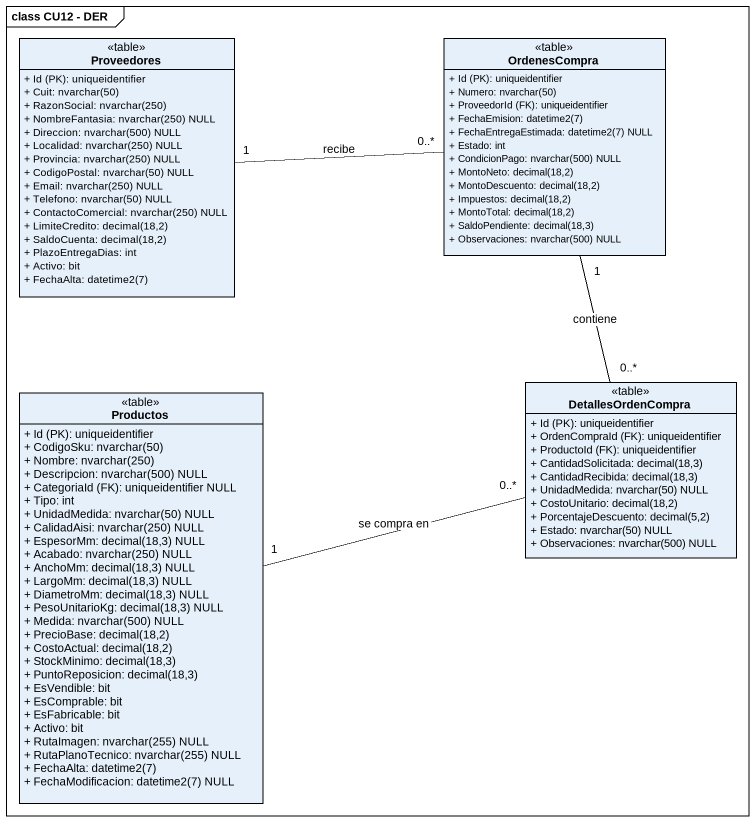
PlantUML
@startuml
mainframe class CU12 - DER
hide circle
hide empty members
skinparam classAttributeIconSize 0
class Proveedores <<table>> {
  {field} + Id (PK): uniqueidentifier
  {field} + Cuit: nvarchar(50)
  {field} + RazonSocial: nvarchar(250)
  {field} + NombreFantasia: nvarchar(250) NULL
  {field} + Direccion: nvarchar(500) NULL
  {field} + Localidad: nvarchar(250) NULL
  {field} + Provincia: nvarchar(250) NULL
  {field} + CodigoPostal: nvarchar(50) NULL
  {field} + Email: nvarchar(250) NULL
  {field} + Telefono: nvarchar(50) NULL
  {field} + ContactoComercial: nvarchar(250) NULL
  {field} + LimiteCredito: decimal(18,2)
  {field} + SaldoCuenta: decimal(18,2)
  + PlazoEntregaDias: int
  + Activo: bit
  {field} + FechaAlta: datetime2(7)
}
class OrdenesCompra <<table>> {
  {field} + Id (PK): uniqueidentifier
  {field} + Numero: nvarchar(50)
  {field} + ProveedorId (FK): uniqueidentifier
  {field} + FechaEmision: datetime2(7)
  {field} + FechaEntregaEstimada: datetime2(7) NULL
  + Estado: int
  {field} + CondicionPago: nvarchar(500) NULL
  {field} + MontoNeto: decimal(18,2)
  {field} + MontoDescuento: decimal(18,2)
  {field} + Impuestos: decimal(18,2)
  {field} + MontoTotal: decimal(18,2)
  {field} + SaldoPendiente: decimal(18,3)
  {field} + Observaciones: nvarchar(500) NULL
}
class Productos <<table>> {
  {field} + Id (PK): uniqueidentifier
  {field} + CodigoSku: nvarchar(50)
  {field} + Nombre: nvarchar(250)
  {field} + Descripcion: nvarchar(500) NULL
  {field} + CategoriaId (FK): uniqueidentifier NULL
  + Tipo: int
  {field} + UnidadMedida: nvarchar(50) NULL
  {field} + CalidadAisi: nvarchar(250) NULL
  {field} + EspesorMm: decimal(18,3) NULL
  {field} + Acabado: nvarchar(250) NULL
  {field} + AnchoMm: decimal(18,3) NULL
  {field} + LargoMm: decimal(18,3) NULL
  {field} + DiametroMm: decimal(18,3) NULL
  {field} + PesoUnitarioKg: decimal(18,3) NULL
  {field} + Medida: nvarchar(500) NULL
  {field} + PrecioBase: decimal(18,2)
  {field} + CostoActual: decimal(18,2)
  {field} + StockMinimo: decimal(18,3)
  {field} + PuntoReposicion: decimal(18,3)
  + EsVendible: bit
  + EsComprable: bit
  + EsFabricable: bit
  + Activo: bit
  {field} + RutaImagen: nvarchar(255) NULL
  {field} + RutaPlanoTecnico: nvarchar(255) NULL
  {field} + FechaAlta: datetime2(7)
  {field} + FechaModificacion: datetime2(7) NULL
}
class DetallesOrdenCompra <<table>> {
  {field} + Id (PK): uniqueidentifier
  {field} + OrdenCompraId (FK): uniqueidentifier
  {field} + ProductoId (FK): uniqueidentifier
  {field} + CantidadSolicitada: decimal(18,3)
  {field} + CantidadRecibida: decimal(18,3)
  {field} + UnidadMedida: nvarchar(50) NULL
  {field} + CostoUnitario: decimal(18,2)
  {field} + PorcentajeDescuento: decimal(5,2)
  {field} + Estado: nvarchar(50) NULL
  {field} + Observaciones: nvarchar(500) NULL
}
OrdenesCompra "0..*" -left- "1" Proveedores : recibe
DetallesOrdenCompra "0..*" -up- "1" OrdenesCompra : contiene
DetallesOrdenCompra "0..*" -left- "1" Productos : se compra en
@enduml
